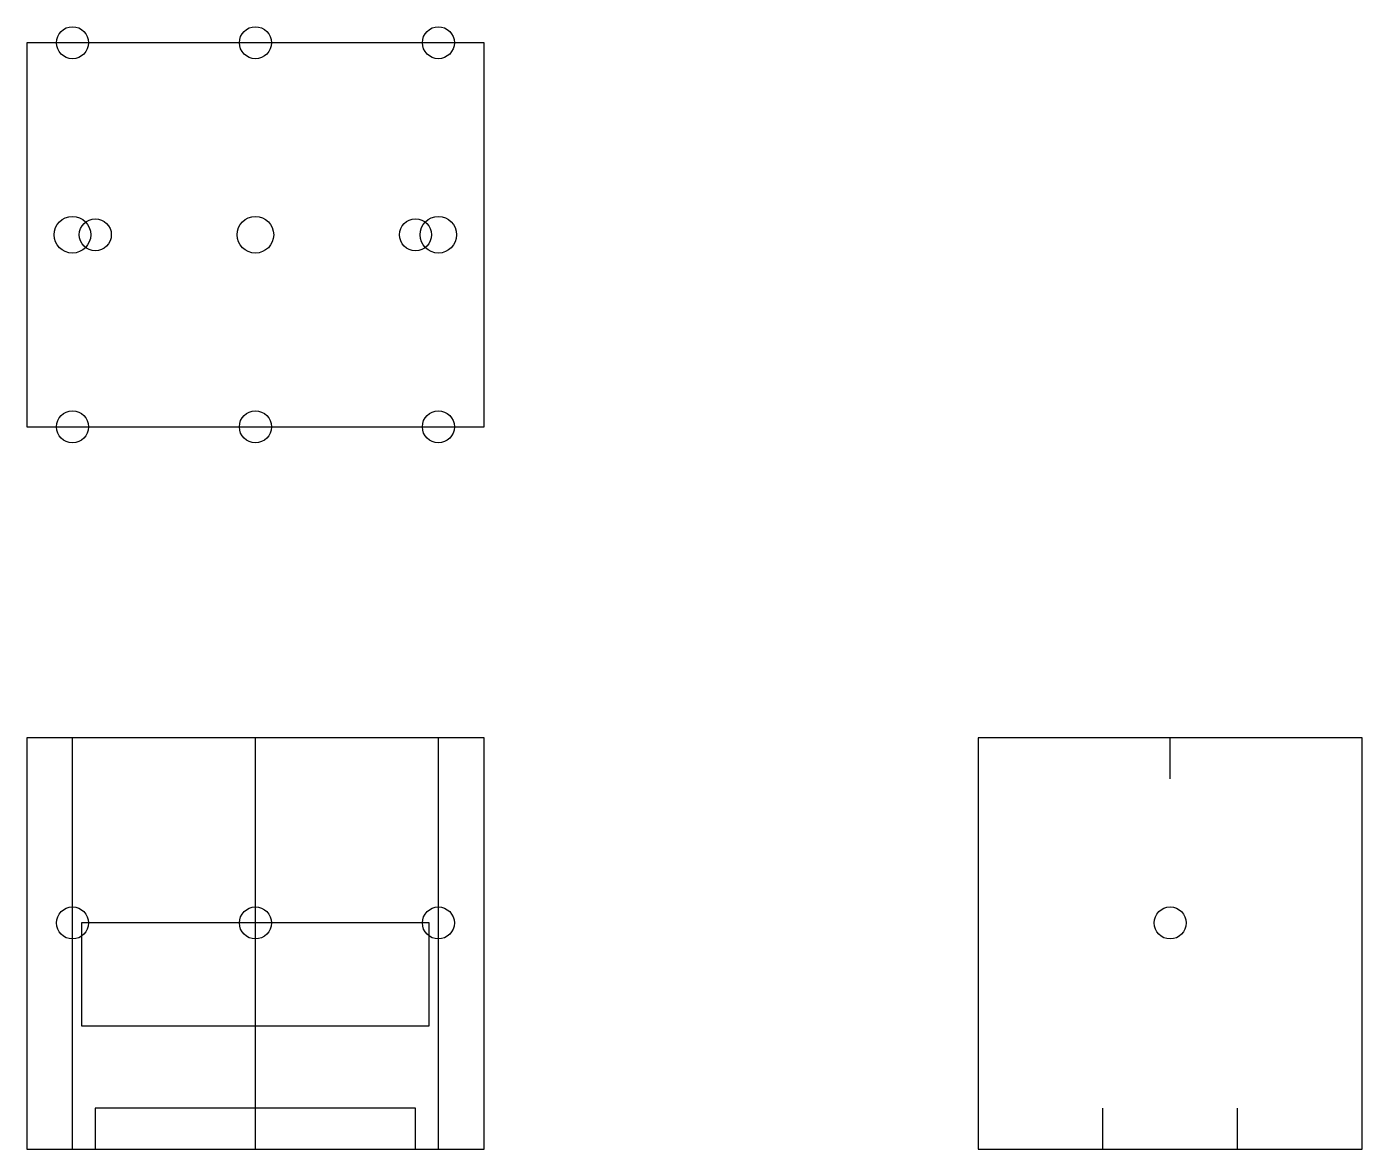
# Model space of a CAD drawing. Header units: metres. Extents: x -25 to 121, y -100 to 23.
import ezdxf

# ---------------------------------------------------------------- set-up
doc = ezdxf.new("R2010")
doc.units = ezdxf.units.M

msp = doc.modelspace()

# ---------------------------------------------------------------- linework, layer by layer
for p, q in [((-20, -100), (-20, -55)), ((0, -100), (0, -55)), ((20, -100), (20, -55)), ((100, -59.5), (100, -55)), ((92.65, -100), (92.65, -95.5)), ((107.35, -100), (107.35, -95.5))]:
    msp.add_line(p, q)
for points in [[(-25, -21), (25, -21), (25, 21), (-25, 21)], [(-25, -100), (25, -100), (25, -55), (-25, -55)], [(79, -100), (121, -100), (121, -55), (79, -55)], [(-19, -86.5), (19, -86.5), (19, -75.25), (-19, -75.25)], [(-17.5, -100), (17.5, -100), (17.5, -95.5), (-17.5, -95.5)]]:
    msp.add_lwpolyline(points, close=True)
for centre, radius in [((-20, 21), 1.75), ((0, 21), 1.75), ((20, 21), 1.75), ((-20, 0), 2), ((-17.5, 0), 1.75), ((0, 0), 2), ((17.5, 0), 1.75), ((20, 0), 2), ((-20, -21), 1.75), ((0, -21), 1.75), ((20, -21), 1.75), ((-20, -75.25), 1.75), ((0, -75.25), 1.75), ((20, -75.25), 1.75), ((100, -75.25), 1.75)]:
    msp.add_circle(centre, radius)

doc.saveas('drawing.dxf')
